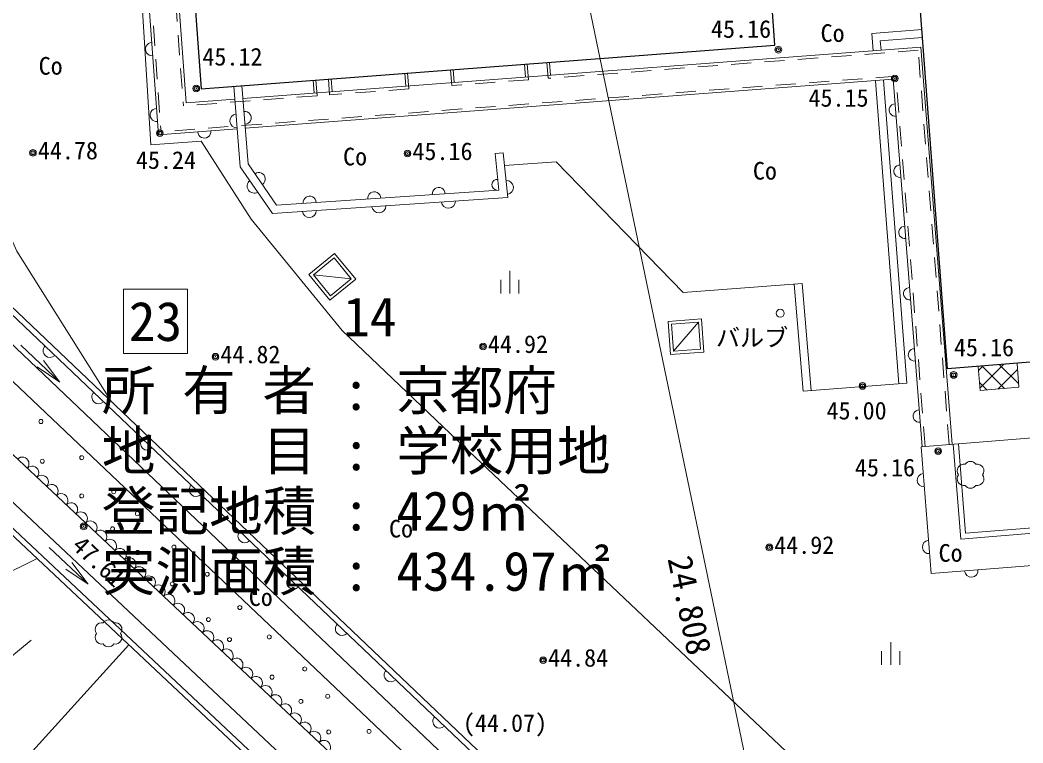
# Model space of a CAD drawing. Units: millimetres, scale not verified. Extents: x -29071210 to -28860960, y -117775216 to -117329466.
# Drawn here: x -29024450 to -29005729, y -117596152 to -117582657 of the extents above; entities that cross this region are included whole.
import ezdxf
from ezdxf.enums import TextEntityAlignment as Align

# ---------------------------------------------------------------- set-up
doc = ezdxf.new("R2010")
doc.units = ezdxf.units.MM
doc.header["$LTSCALE"] = 250
doc.header["$PDMODE"] = 32
doc.header["$PDSIZE"] = 125
doc.linetypes.add('USER4', pattern=[2.5, 1.5, -1])
for name, color, linetype, lineweight in [('S-SUV', 7, 'Continuous', 13), ('S-SUV-HTXT', 7, 'Continuous', 13), ('S-SUV-ROW', 7, 'Continuous', 15), ('S-SUV-SRVR', 3, 'Continuous', 13), ('S-SUV-STR', 1, 'Continuous', 25)]:
    doc.layers.add(name, color=color, linetype=linetype, lineweight=lineweight)
doc.styles.add('ＭＳ ゴシック', font='')
doc.styles.get('ＭＳ ゴシック').set_extended_font_data('MS Gothic')

# ---------------------------------------------------------------- blocks, each defined once
blk = doc.blocks.new('open_arrow')
at = {"color": 0, "linetype": 'Continuous', "lineweight": -2}
blk.add_lwpolyline([(7.5, 1.25), (0, 0), (7.5, -1.25)], dxfattribs=at)
blk = doc.blocks.new('ﾌﾟﾛｯﾄﾏｰｸ-03_1')
at = {"color": 3, "linetype": 'Continuous', "lineweight": 25}
blk.add_circle((0, 0), 0.5, dxfattribs=at)
at = {"color": 3}
blk.add_point((0, 0), dxfattribs=at)
blk = doc.blocks.new('荒地')
at = {"color": 7, "linetype": 'Continuous', "lineweight": 13}
for p, q in [((0, -1.25), (0, 1.25)), ((-1, 0.25), (-1, -1.25)), ((1, 0.25), (1, -1.25))]:
    blk.add_line(p, q, dxfattribs=at)
blk = doc.blocks.new('植樹')
at = {"color": 7, "linetype": 'Continuous', "lineweight": 13}
for centre, radius, start, end in [((-0.5, 0.3), 0.5, 79.16209, 216.8699), ((0, 0.5), 0.499, 35.63102, 144.36898), ((0.5, 0.3), 0.5, 323.1301, 100.83791), ((-0.5, -0.3), 0.5, 143.1301, 280.83791), ((0.5, -0.3), 0.5, 259.16209, 36.8699), ((0, -0.5), 0.499, 215.63102, 324.36898)]:
    blk.add_arc(centre, radius, start, end, dxfattribs=at)

msp = doc.modelspace()

# ---------------------------------------------------------------- hatches: boundary and pattern name
at = {"layer": 'S-SUV'}
h = msp.add_hatch(dxfattribs=at)
h.set_pattern_fill('USER', color=256, style=0, pattern_type=2)
h.set_pattern_definition([(45, (-29006307.2, -117589302.4), (-176.78, 176.78), []), (315, (-29006307.2, -117589302.4), (176.78, 176.78), [])])
h.paths.add_polyline_path([(-29006530, -117589570), (-29006565.9, -117589124.8), (-29005838.3, -117589066.1), (-29005802.4, -117589511.3)])

# ---------------------------------------------------------------- linework, layer by layer
at = {"layer": 'S-SUV', "linetype": 'USER4'}
for p, q in [((-29022961.2, -117569049), (-29021818, -117584741.9)), ((-29021589.2, -117581689.9), (-29021402, -117584259.2)), ((-29007684.8, -117583222.3), (-29014594.1, -117583744.6)), ((-29007105.2, -117590580.7), (-29007684.8, -117583222.3)), ((-29014594.1, -117583744.6), (-29014616.3, -117583450.9)), ((-29017194.1, -117583941.1), (-29017216.3, -117583647.4)), ((-29016392.7, -117583880.5), (-29016414.9, -117583586.8)), ((-29014959.8, -117583772.2), (-29014982, -117583478.5)), ((-29008098.2, -117583704.8), (-29021818, -117584741.9)), ((-29018906.9, -117584070.6), (-29018929.1, -117583776.9)), ((-29018671.2, -117584052.8), (-29018693.4, -117583759.1)), ((-29014959.8, -117583772.2), (-29016392.7, -117583880.5)), ((-29007553.7, -117590616.8), (-29008098.2, -117583704.8)), ((-29017194.1, -117583941.1), (-29018671.2, -117584052.8)), ((-29018906.9, -117584070.6), (-29021402, -117584259.2))]:
    msp.add_line(p, q, dxfattribs=at)
at = {"layer": 'S-SUV'}
for p, q in [((-29022457.5, -117569011.6), (-29021351.2, -117584200.2)), ((-29021868.9, -117584800.9), (-29023016, -117569053)), ((-29022011, -117584987), (-29022175, -117582272)), ((-29008552.2, -117582905.7), (-29007612.5, -117582835.2)), ((-29008552.2, -117582905.7), (-29008527.1, -117583228.8)), ((-29008391, -117583044), (-29007601.3, -117582984.8)), ((-29008391, -117583044), (-29008377.6, -117583217.5)), ((-29020290.6, -117584120), (-29007634.3, -117583163.3)), ((-29007050.3, -117590576.2), (-29007634.3, -117583163.3)), ((-29014548.4, -117583686), (-29014566.4, -117583447.1)), ((-29017248.1, -117583890), (-29017266.2, -117583651.2)), ((-29016365, -117583583.1), (-29016347, -117583821.9)), ((-29015013.8, -117583721.1), (-29015031.8, -117583482.3)), ((-29020245.6, -117584678.2), (-29008148.7, -117583763.8)), ((-29018960.9, -117584019.5), (-29018978.9, -117583780.7)), ((-29018625.5, -117583994.1), (-29018643.6, -117583755.3)), ((-29008483.7, -117583789.1), (-29008045.6, -117589447.4)), ((-29008334.2, -117583777.8), (-29007896, -117589436)), ((-29007608.5, -117590621.3), (-29008148.7, -117583763.8)), ((-29020459.5, -117583892.6), (-29020338.2, -117585394.6)), ((-29020309.9, -117583881.3), (-29020192, -117585342.4)), ((-29021351.2, -117584200.2), (-29020440.2, -117584131.3)), ((-29021868.9, -117584800.9), (-29020395.2, -117584689.5)), ((-29015431, -117585135), (-29015580.2, -117585150.2)), ((-29015510.9, -117585832.7), (-29015580.2, -117585150.2)), ((-29015346, -117585972), (-29015431, -117585135)), ((-29015406.9, -117585372.2), (-29014441, -117585304)), ((-29014441, -117585304), (-29012074, -117587745)), ((-29019737, -117586266), (-29020338.2, -117585394.6)), ((-29019662, -117586110.6), (-29020192, -117585342.4)), ((-29019662, -117586110.6), (-29015510.9, -117585832.7)), ((-29019737, -117586266), (-29015346, -117585972)), ((-29030029.1, -117586549.7), (-29016591, -117599176.3)), ((-29030292.2, -117586782.8), (-29016830.6, -117599431.3)), ((-29030362.8, -117586853.6), (-29016899.1, -117599504.2)), ((-29018577.9, -117587013.6), (-29019059.2, -117587407.2)), ((-29018184.3, -117587495), (-29018577.9, -117587013.6)), ((-29018586.3, -117587098), (-29018974.8, -117587415.7)), ((-29018268.7, -117587486.5), (-29018586.3, -117587098)), ((-29019059.2, -117587407.2), (-29018665.7, -117587888.6)), ((-29018974.8, -117587415.7), (-29018657.2, -117587804.1)), ((-29018268.7, -117587486.5), (-29018974.8, -117587415.7)), ((-29018665.7, -117587888.6), (-29018184.3, -117587495)), ((-29018657.2, -117587804.1), (-29018268.7, -117587486.5)), ((-29012074, -117587745), (-29009850.4, -117587577.7)), ((-29009850.4, -117587577.7), (-29009679.4, -117589571.6)), ((-29010000, -117587589), (-29009829, -117589583)), ((-29011732.4, -117588234.8), (-29012352.5, -117588281.4)), ((-29012352.5, -117588281.4), (-29012305.8, -117588901.5)), ((-29011787.8, -117588299.1), (-29012288.2, -117588336.7)), ((-29011787.8, -117588299.1), (-29012250.5, -117588837.1)), ((-29011750.1, -117588799.5), (-29011787.8, -117588299.1)), ((-29011685.8, -117588854.8), (-29011732.4, -117588234.8)), ((-29012288.2, -117588336.7), (-29012250.5, -117588837.1)), ((-29024435.2, -117588725.7), (-29023710.6, -117589414.8)), ((-29012305.8, -117588901.5), (-29011685.8, -117588854.8)), ((-29012250.5, -117588837.1), (-29011750.1, -117588799.5)), ((-29005802.4, -117589511.3), (-29005838.3, -117589066.1)), ((-29006530, -117589570), (-29006565.9, -117589124.8)), ((-29007896, -117589436), (-29009829, -117589583)), ((-29006530, -117589570), (-29005802.4, -117589511.3)), ((-29007628.5, -117590622.9), (-29000642.6, -117590059.3)), ((-29007030.4, -117590574.6), (-29006890.9, -117592345)), ((-29006930.7, -117590566.6), (-29006799.1, -117592237.2)), ((-29007441.9, -117592991.4), (-29007628.5, -117590622.9)), ((-29006890.9, -117592345), (-28992980.5, -117591222.7)), ((-29007441.9, -117592991.4), (-28993540.5, -117591869.8)), ((-29006799.1, -117592237.2), (-29000507.8, -117591729.7)), ((-29023905.7, -117592504.7), (-29023176.9, -117593189.4)), ((-29026351.7, -117593820.1), (-29024133.4, -117592706.8)), ((-29025492.4, -117595268.6), (-29024245.5, -117594233.4)), ((-29024276.4, -117596369.3), (-29022419.2, -117594317.5))]:
    msp.add_line(p, q, dxfattribs=at)
for points in [[(-29026165.3, -117552522.2), (-29027445.3, -117568247.3), (-29028795.9, -117584720.5), (-29017024.6, -117595916.3), (-29008934.1, -117603612.7), (-28996672, -117603510.4), (-28989082.3, -117605015.5)], [(-29025769.2, -117552586.7), (-29027046.7, -117568279.9), (-29028381.6, -117584562.5), (-29016748.9, -117595626.5), (-29008775.6, -117603211.3), (-28996634.4, -117603110.1), (-28989004.5, -117604623.1)], [(-29025670.2, -117552602.8), (-29026947, -117568288), (-29028278, -117584523), (-29016680, -117595554), (-29008736, -117603111), (-28996625, -117603010), (-28988984.8, -117604525)], [(-29022746.2, -117589784.4), (-29024510, -117586970), (-29026166, -117583263), (-29027685.5, -117577295.9)], [(-29022011, -117584987), (-29021069, -117584917), (-29020136, -117586377), (-29018436, -117588451), (-29016419, -117590375), (-29009109, -117597295), (-29008602, -117597655), (-29006657, -117598739), (-28993437, -117597634)], [(-29009634, -117603716), (-29017336, -117596287), (-29028894, -117585323)], [(-29010035, -117604494), (-29015872.2, -117598963.7), (-29015865, -117598922), (-29016116, -117598689), (-29016145.9, -117598702.6), (-29029584, -117586076)]]:
    msp.add_lwpolyline(points, dxfattribs=at)
for centre, radius in [((-29010260, -117588131), 75), ((-29024060.1, -117590151.2), 37.5), ((-29024034.7, -117590892.3), 37.5), ((-29023298.4, -117590827.6), 37.5), ((-29023298.4, -117591541.3), 37.5), ((-29022701.9, -117591461.4), 37.5), ((-29022259.8, -117591871.5), 37.5), ((-29022723.2, -117592153.8), 37.5), ((-29022255.8, -117592596.7), 37.5), ((-29021578.1, -117592494.7), 37.5), ((-29020956.2, -117593001.5), 37.5), ((-29021610, -117593181.8), 37.5), ((-29020347.7, -117593623.9), 37.5), ((-29020933.6, -117593847.6), 37.5), ((-29019799.1, -117594172.5), 37.5), ((-29020540.7, -117594221.2), 37.5), ((-29019745.9, -117594923.5), 37.5), ((-29019134.6, -117594769.8), 37.5), ((-29018707.2, -117595280.3), 37.5), ((-29019207.9, -117595376.2), 37.5), ((-29018687.2, -117595946.9), 37.5), ((-29017934.9, -117595935.4), 37.5)]:
    msp.add_circle(centre, radius, dxfattribs=at)
for centre, radius, start, end in [((-29021987.2, -117583199.7), 123.3, 93.40022, 274.93228), ((-29021897.6, -117584429.9), 123.3, 93.40022, 274.93228), ((-29020257.2, -117584482.8), 120.8, 272.63838, 96.59187), ((-29008113.6, -117584336), 115.1, 89.55594, 279.45256), ((-29020401.9, -117584540.7), 130.2, 96.91843, 272.31182), ((-29021010, -117584737.6), 123.3, 183.55678, 5.08884), ((-29019992.3, -117585624.4), 120.8, 302.62663, 126.58012), ((-29008023.6, -117585478.9), 115.1, 89.55594, 279.45256), ((-29020081.2, -117585757.9), 130.2, 126.90668, 302.30007), ((-29015538.7, -117585733.2), 102.7, 85.95894, 264.03834), ((-29015370.5, -117585782.8), 130.2, 278.10199, 93.49538), ((-29017838.9, -117585984.4), 120.8, 1.85378, 185.80728), ((-29016634, -117585903.7), 120.8, 1.85378, 185.80728), ((-29019043.8, -117586065.1), 120.8, 1.85378, 185.80728), ((-29016454.5, -117586041), 130.2, 186.13384, 1.52722), ((-29019051.3, -117586214.8), 130.2, 186.13384, 1.52722), ((-29017752.9, -117586127.9), 130.2, 186.13384, 1.52722), ((-29007933.5, -117586621.9), 115.1, 89.55594, 279.45256), ((-29007843.5, -117587764.8), 115.1, 89.55594, 279.45256), ((-29023893.6, -117588830.4), 125.5, 136.66131, 316.20934), ((-29007753.5, -117588907.7), 115.1, 89.55594, 279.45256), ((-29022984.3, -117589695.3), 125.5, 136.66131, 316.20934), ((-29007663.4, -117590050.6), 115.1, 89.55594, 279.45256), ((-29022074.9, -117590560.1), 125.5, 136.66131, 316.20934), ((-29024408.2, -117590938.6), 124.6, 316.59562, 136.97124), ((-29024226.6, -117591109.3), 124.6, 316.59562, 136.97124), ((-29007579.2, -117591246.4), 125.1, 94.54888, 274.45961), ((-29024045, -117591279.9), 124.6, 316.59562, 136.97124), ((-29023863.4, -117591450.5), 124.6, 316.59562, 136.97124), ((-29023681.8, -117591621.2), 124.6, 316.59562, 136.97124), ((-29021165.6, -117591425), 125.5, 136.66131, 316.20934), ((-29023500.2, -117591791.8), 124.6, 316.59562, 136.97124), ((-29023318.6, -117591962.4), 124.6, 316.59562, 136.97124), ((-29023137, -117592133), 124.6, 316.59562, 136.97124), ((-29022955.5, -117592303.7), 124.6, 316.59562, 136.97124), ((-29020256.3, -117592289.9), 125.5, 136.66131, 316.20934), ((-29022773.9, -117592474.3), 124.6, 316.59562, 136.97124), ((-29007481, -117592493.5), 125.1, 94.54888, 274.45961), ((-29022592.3, -117592644.9), 124.6, 316.59562, 136.97124), ((-29022410.7, -117592815.6), 124.6, 316.59562, 136.97124), ((-29022229.1, -117592986.2), 124.6, 316.59562, 136.97124), ((-29006692.7, -117592930.8), 125.1, 184.6571, 4.56782), ((-29022047.5, -117593156.8), 124.6, 316.59562, 136.97124), ((-29021865.9, -117593327.4), 124.6, 316.59562, 136.97124), ((-29019347, -117593154.7), 125.5, 136.66131, 316.20934), ((-29021684.3, -117593498.1), 124.6, 316.59562, 136.97124), ((-29021502.7, -117593668.7), 124.6, 316.59562, 136.97124), ((-29021321.1, -117593839.3), 124.6, 316.59562, 136.97124), ((-29021139.5, -117594010), 124.6, 316.59562, 136.97124), ((-29018437.6, -117594019.6), 125.5, 136.66131, 316.20934), ((-29020957.9, -117594180.6), 124.6, 316.59562, 136.97124), ((-29020776.3, -117594351.2), 124.6, 316.59562, 136.97124), ((-29020594.7, -117594521.8), 124.6, 316.59562, 136.97124), ((-29020413.1, -117594692.5), 124.6, 316.59562, 136.97124), ((-29020231.5, -117594863.1), 124.6, 316.59562, 136.97124), ((-29017528.3, -117594884.5), 125.5, 136.66131, 316.20934), ((-29020049.9, -117595033.7), 124.6, 316.59562, 136.97124), ((-29019868.3, -117595204.4), 124.6, 316.59562, 136.97124), ((-29019686.7, -117595375), 124.6, 316.59562, 136.97124), ((-29019505.1, -117595545.6), 124.6, 316.59562, 136.97124), ((-29019323.5, -117595716.3), 124.6, 316.59562, 136.97124), ((-29019141.9, -117595886.9), 124.6, 316.59562, 136.97124), ((-29016619, -117595749.4), 125.5, 136.65614, 316.20417), ((-29018960.3, -117596057.5), 124.6, 316.59562, 136.97124), ((-29018778.7, -117596228.1), 124.6, 316.59562, 136.97124)]:
    msp.add_arc(centre, radius, start, end, dxfattribs=at)
at = {"layer": 'S-SUV-HTXT', "lineweight": 15}
msp.add_lwpolyline([(-29021322.1, -117587681.1), (-29022522.1, -117587681.1), (-29022522.1, -117588881.1), (-29021322.1, -117588881.1)], close=True, dxfattribs=at)
at = {"layer": 'S-SUV-ROW'}
msp.add_line((-29009032.5, -117605491.1), (-29014010.9, -117581494), dxfattribs=at)
at = {"layer": 'S-SUV-STR'}
for p, q in [((-29021508.8, -117578021), (-29021069.9, -117583938.7)), ((-29010358, -117583129), (-29010463.4, -117581697.6)), ((-29021069.9, -117583938.7), (-29010358, -117583129))]:
    msp.add_line(p, q, dxfattribs=at)
msp.add_lwpolyline([(-28930436, -117590618), (-28944548, -117591817), (-28946047.9, -117574098), (-28948659, -117574302), (-28948079, -117581488), (-28954904, -117581999), (-28954094, -117591921), (-28989628, -117594817), (-28990156.6, -117587801), (-29007137.6, -117589171), (-29007713, -117581495)], dxfattribs=at)

# ---------------------------------------------------------------- block references
at = {"layer": 'S-SUV'}
for name, p, xscale, yscale in [('荒地', (-29015306.9, -117587550.7), 169.9728, 169.9728), ('植樹', (-29006707.3, -117591146.9), 250, 250), ('植樹', (-29022798, -117594106), 250, 250), ('荒地', (-29008197.7, -117594480.8), 169.9728, 169.9728)]:
    msp.add_blockref(name, p, dxfattribs=dict(at, xscale=xscale, yscale=yscale))
at = {"layer": 'S-SUV', "xscale": 66.7, "yscale": 66.7}
for p, rotation in [((-29023710.6, -117589414.8), 136.4), ((-29023176.9, -117593189.4), 136.8)]:
    msp.add_blockref('open_arrow', p, dxfattribs=dict(at, rotation=rotation))
at = {"layer": 'S-SUV-SRVR', "xscale": 75, "yscale": 75}
for p in [(-29010295.2, -117583210.3), (-29008122.7, -117583748.9), (-29021160.7, -117583934.7), (-29021841.4, -117584767.7), (-29024209, -117585136), (-29017216.3, -117585149.8), (-29015807, -117588750), (-29020802, -117588942), (-29007022.2, -117589282.2), (-29008723.9, -117589487.3), (-29007311.1, -117590705.7), (-29023262.7, -117592109.5), (-29010463, -117592501), (-29014685, -117594606)]:
    msp.add_blockref('ﾌﾟﾛｯﾄﾏｰｸ-03_1', p, dxfattribs=at)

# ---------------------------------------------------------------- texts
at = {"layer": 'S-SUV-HTXT', "style": 'ＭＳ ゴシック'}
for s, height, p in [('Co', 329.9, (-29009506.5, -117583164.5)), ('Co', 329.9, (-29018420, -117585469.4)), ('Co', 329.9, (-29010769.9, -117585734.7)), ('バルブ', 329.9, (-29011460.5, -117588848.5)), ('所 有 者 : 京都府', 733.1, (-29022922.1, -117590156.1)), ('地\u3000\u3000目 : 学校用地', 733.1, (-29022922.1, -117591281.1)), ('登記地積 : 429㎡', 733.1, (-29022922.1, -117592406.1)), ('Co', 329.9, (-29017562.8, -117592415.5)), ('実測面積 : 434.97㎡', 733.1, (-29022922.1, -117593531.1)), ('Co', 329.9, (-29007303.9, -117592868.4))]:
    msp.add_text(s, height=height, dxfattribs=at).set_placement(p, align=Align.BOTTOM_LEFT)
for s, height, p in [('Co', 329.9, (-29023879, -117583512.1)), ('23', 733.1, (-29021922.1, -117588281.1)), ('Co', 329.9, (-29019956.6, -117593429.5))]:
    msp.add_text(s, height=height, dxfattribs=at).set_placement(p, align=Align.MIDDLE_CENTER)
msp.add_text('14', height=733.1, dxfattribs=at).set_placement((-29017422.1, -117588781.1), align=Align.BOTTOM_RIGHT)
msp.add_text('24.808', height=458.2, rotation=281.72, dxfattribs=at).set_placement((-29011950, -117593581.5), align=Align.MIDDLE_CENTER)
at = {"layer": 'S-SUV-SRVR', "style": 'ＭＳ ゴシック'}
for s, p in [('45.16', (-29011552.1, -117583087.8)), ('45.12', (-29021047, -117583605.2)), ('45.15', (-29009732.2, -117584373.5)), ('44.78', (-29024118.1, -117585356.2)), ('45.16', (-29017125.4, -117585370)), ('45.24', (-29022287.5, -117585534.6)), ('44.92', (-29015716.1, -117588970.2)), ('45.16', (-29007016.9, -117589031.9)), ('44.82', (-29020711.1, -117589162.2)), ('45.00', (-29009395, -117590211.7)), ('45.16', (-29008865.1, -117591274.2)), ('44.92', (-29010372.1, -117592721.2)), ('44.84', (-29014594.1, -117594826.2))]:
    msp.add_text(s, height=329.9, dxfattribs=at).set_placement(p, align=Align.BOTTOM_LEFT)
msp.add_text('47.61', height=329.9, rotation=316.783, dxfattribs=at).set_placement((-29023570, -117592572), align=Align.BOTTOM_LEFT)
msp.add_text('(44.07)', height=329.9, dxfattribs=at).set_placement((-29015397.1, -117596043.4), align=Align.BOTTOM_CENTER)

doc.saveas('drawing.dxf')
